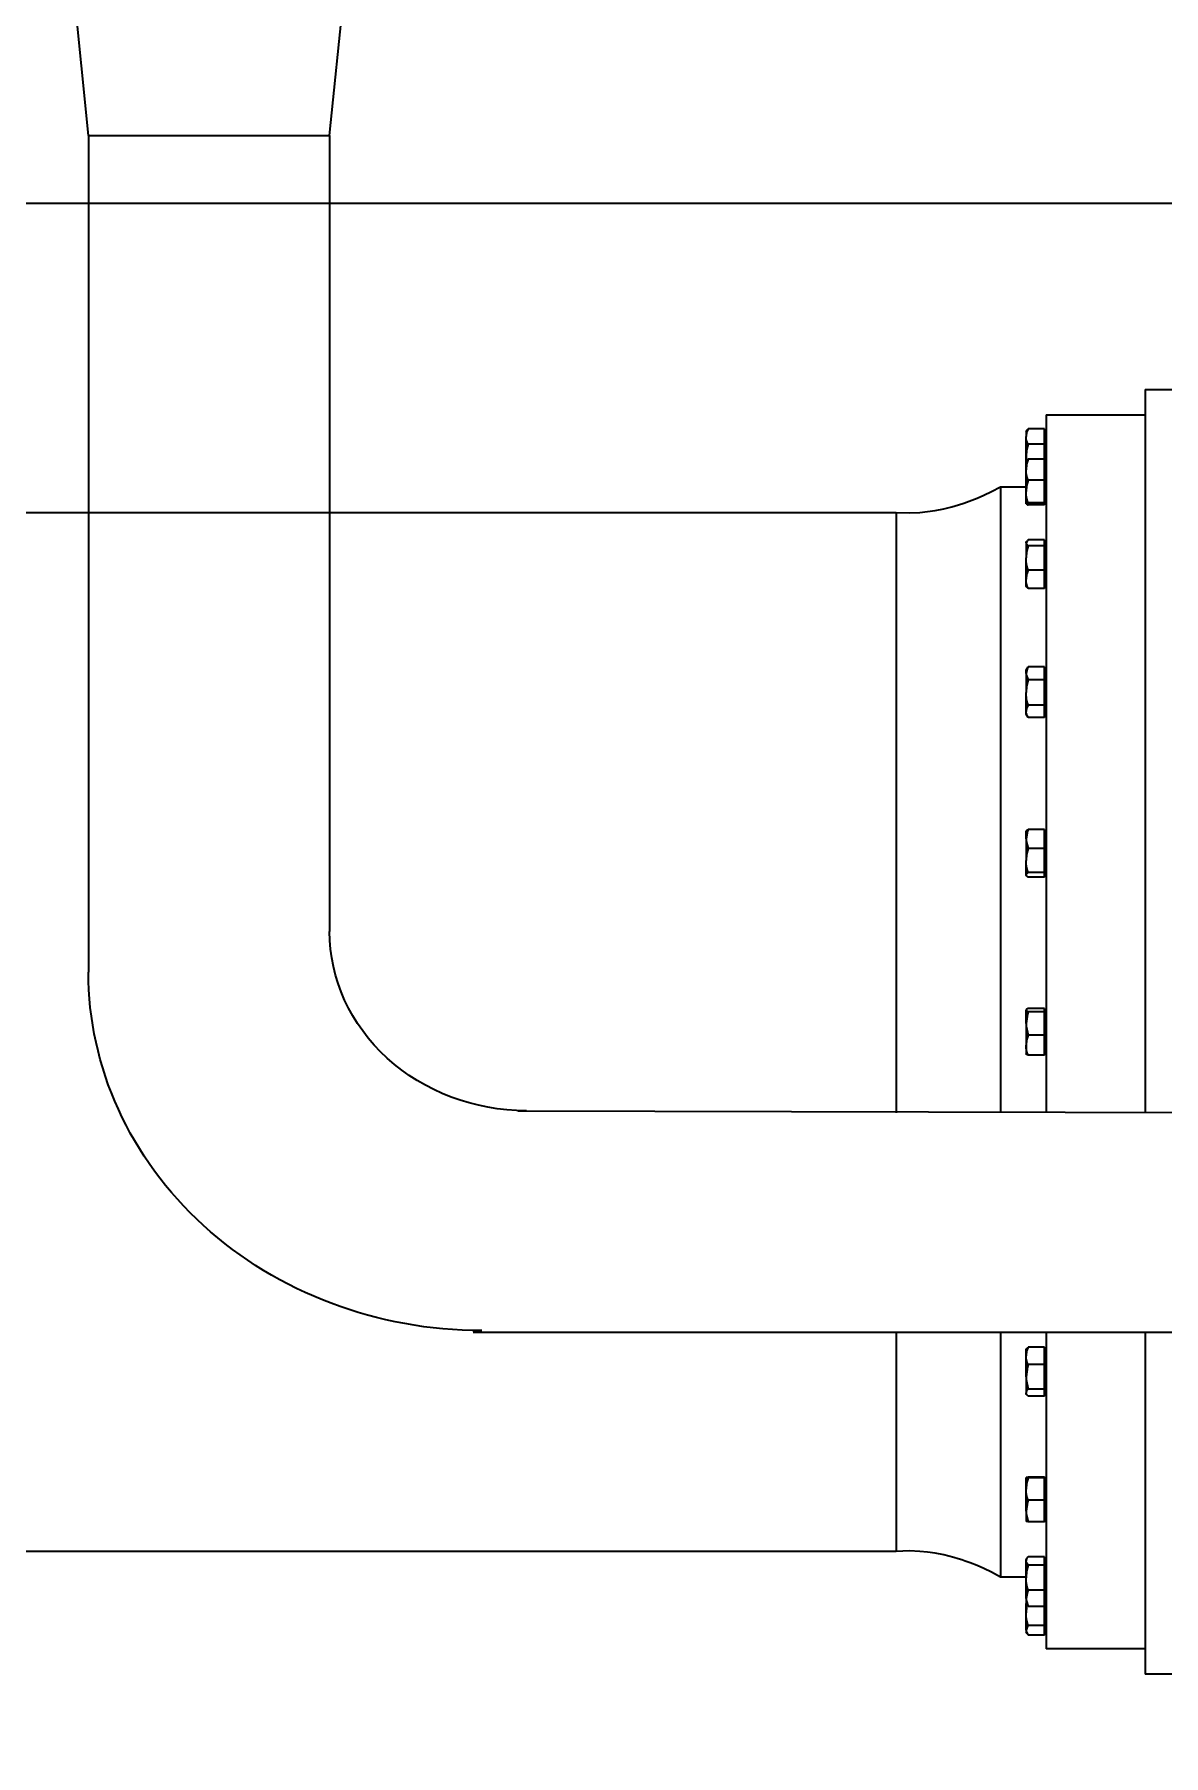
# Model space of a CAD drawing. Extents: x -12047294 to -5625356, y -1456591 to -622873.
# Drawn here: x -5746962 to -5746568, y -680175 to -679574 of the extents above; entities that cross this region are included whole.
import ezdxf

# ---------------------------------------------------------------- set-up
doc = ezdxf.new("R2010")
doc.units = 0
doc.header["$LTSCALE"] = 10
doc.header["$MEASUREMENT"] = 0
doc.layers.add('A-TEXTROOM-报建', color=210, linetype='Continuous')
doc.layers.add('M-W-EQUIP', color=156, linetype='Continuous', lineweight=35)

# ---------------------------------------------------------------- blocks, each defined once
blk = doc.blocks.new('300RT')
at = {"layer": 'M-W-EQUIP'}
for p, q in [((965.71, 851.74, 0), (944.55, 1012.3, 0)), ((1060.67, 851.74, 0), (1081.83, 1012.3, 0)), ((1060.67, 851.74, 0), (965.71, 851.74, 0)), ((965.71, 851.74, 0), (965.71, 612.32, 0)), ((1060.67, 851.74, 0), (1060.67, 600.09, 0)), ((313.29, 831.23, 0), (1506.52, 831.23, 0)), ((644.75, 775.31, 0), (560.37, 775.31, 0)), ((644.75, 775.31, 0), (644.75, 557.8, 0)), ((683.73, 767.73, 0), (644.75, 767.73, 0)), ((683.73, 767.73, 0), (683.73, 557.8, 0)), ((684.36, 762.6, 0), (683.73, 762.6, 0)), ((684.36, 761.23, 0), (684.36, 763.55, 0)), ((684.36, 763.55, 0), (690.79, 763.55, 0)), ((684.36, 758.91, 0), (684.36, 761.23, 0)), ((690.79, 763.55, 0), (691.4, 762.42, 0)), ((691.08, 763.14, 0), (690.79, 763.55, 0)), ((691.63, 762.6, 0), (691.15, 763.17, 0)), ((691.4, 762.42, 0), (691.63, 761.23, 0)), ((691.63, 762.6, 0), (691.63, 761.23, 0)), ((691.63, 755.13, 0), (691.63, 761.23, 0)), ((684.36, 755.13, 0), (684.36, 758.91, 0)), ((684.36, 758.91, 0), (690.79, 758.91, 0)), ((690.79, 758.91, 0), (691.4, 757.06, 0)), ((691.4, 757.06, 0), (691.63, 755.13, 0)), ((684.36, 754.09, 0), (683.73, 754.09, 0)), ((684.36, 754.36, 0), (684.36, 755.13, 0)), ((684.36, 751.22, 0), (684.36, 754.36, 0)), ((684.36, 754.36, 0), (690.79, 754.36, 0)), ((684.36, 748.08, 0), (684.36, 751.22, 0)), ((690.79, 754.36, 0), (691.4, 752.83, 0)), ((691.59, 754.13, 0), (690.79, 754.36, 0)), ((691.4, 752.83, 0), (691.63, 751.22, 0)), ((691.63, 754.86, 0), (691.52, 754.1, 0)), ((691.63, 754.06, 0), (691.59, 754.13, 0)), ((691.63, 755.13, 0), (691.63, 754.86, 0)), ((691.63, 754.05, 0), (691.63, 755.13, 0)), ((691.63, 751.22, 0), (691.63, 754.08, 0)), ((691.63, 744.64, 0), (691.63, 751.22, 0)), ((684.36, 744.64, 0), (684.36, 748.08, 0)), ((684.36, 748.08, 0), (690.79, 748.08, 0)), ((690.79, 748.08, 0), (691.4, 746.4, 0)), ((691.4, 746.4, 0), (691.63, 744.64, 0)), ((701.64, 746.09, 0), (691.63, 746.09, 0)), ((701.64, 746.09, 0), (701.64, 557.8, 0)), ((705.2, 744.66, 0), (701.64, 746.08, 0)), ((683.73, 740.88, 0), (684.36, 740.88, 0)), ((684.36, 741.2, 0), (684.36, 744.64, 0)), ((684.36, 741.2, 0), (690.79, 741.2, 0)), ((684.36, 740.9, 0), (684.36, 741.2, 0)), ((684.36, 740.6, 0), (684.36, 740.9, 0)), ((684.36, 740.6, 0), (690.79, 740.6, 0)), ((690.79, 741.2, 0), (691.59, 740.97, 0)), ((691.07, 740.66, 0), (690.79, 740.6, 0)), ((691.63, 740.9, 0), (691.07, 740.66, 0)), ((691.59, 740.97, 0), (691.63, 740.9, 0)), ((691.63, 740.9, 0), (691.63, 744.64, 0)), ((708.29, 743.53, 0), (705.2, 744.66, 0)), ((710.93, 742.65, 0), (708.29, 743.53, 0)), ((714.02, 741.71, 0), (710.93, 742.65, 0)), ((716.08, 741.15, 0), (714.02, 741.71, 0)), ((718.2, 740.62, 0), (716.08, 741.15, 0)), ((720.9, 740.03, 0), (718.2, 740.62, 0)), ((723.98, 739.45, 0), (720.9, 740.03, 0)), ((727.4, 738.94, 0), (723.98, 739.45, 0)), ((730.45, 738.6, 0), (727.4, 738.94, 0)), ((733.49, 738.38, 0), (730.45, 738.6, 0)), ((737.56, 738.25, 0), (733.49, 738.38, 0)), ((742.73, 738.38, 0), (737.56, 738.25, 0)), ((1106.33, 738.38, 0), (742.73, 738.38, 0)), ((742.73, 738.38, 0), (742.73, 557.8, 0)), ((684.36, 729.21, 0), (684.36, 730.09, 0)), ((684.36, 730.09, 0), (690.79, 730.09, 0)), ((690.79, 730.09, 0), (691.07, 729.92, 0)), ((684.36, 729.39, 0), (683.73, 729.39, 0)), ((684.36, 728.32, 0), (684.36, 729.21, 0)), ((684.36, 724.66, 0), (684.36, 728.32, 0)), ((684.36, 728.32, 0), (690.79, 728.32, 0)), ((691.59, 729.01, 0), (690.79, 728.32, 0)), ((690.79, 728.32, 0), (691.4, 726.53, 0)), ((691.07, 729.92, 0), (691.63, 729.21, 0)), ((691.4, 726.53, 0), (691.63, 724.66, 0)), ((691.63, 729.39, 0), (691.44, 729.62, 0)), ((691.63, 729.21, 0), (691.59, 729.01, 0)), ((691.63, 729.21, 0), (691.63, 729.39, 0)), ((691.63, 729.21, 0), (691.63, 724.66, 0)), ((684.36, 721.01, 0), (684.36, 724.66, 0)), ((684.36, 721.01, 0), (690.79, 721.01, 0)), ((684.36, 718.24, 0), (684.36, 721.01, 0)), ((690.79, 721.01, 0), (691.4, 719.65, 0)), ((691.4, 719.65, 0), (691.63, 718.24, 0)), ((691.63, 718.24, 0), (691.63, 724.66, 0)), ((683.73, 716.18, 0), (684.36, 716.18, 0)), ((684.36, 715.48, 0), (684.36, 718.24, 0)), ((684.36, 715.48, 0), (690.79, 715.48, 0)), ((690.79, 715.48, 0), (691.39, 716, 0)), ((691.46, 715.97, 0), (691.63, 716.18, 0)), ((691.63, 716.18, 0), (691.63, 718.24, 0)), ((684.36, 690.92, 0), (683.73, 690.92, 0)), ((684.36, 689.95, 0), (684.36, 691.94, 0)), ((684.36, 691.94, 0), (690.79, 691.94, 0)), ((684.36, 687.96, 0), (684.36, 689.95, 0)), ((691.63, 690.92, 0), (690.79, 691.94, 0)), ((690.79, 691.94, 0), (691.07, 691.56, 0)), ((690.86, 691.83, 0), (690.79, 691.94, 0)), ((691.59, 689.5, 0), (690.79, 687.96, 0)), ((691.07, 691.56, 0), (691.63, 689.95, 0)), ((691.63, 689.95, 0), (691.59, 689.5, 0)), ((691.63, 689.95, 0), (691.63, 690.92, 0)), ((691.63, 689.95, 0), (691.63, 684.15, 0)), ((684.36, 684.15, 0), (684.36, 687.96, 0)), ((684.36, 687.96, 0), (690.79, 687.96, 0)), ((684.36, 680.34, 0), (684.36, 684.15, 0)), ((690.79, 687.96, 0), (691.4, 686.09, 0)), ((691.4, 686.09, 0), (691.63, 684.15, 0)), ((691.63, 678.52, 0), (691.63, 684.15, 0)), ((684.36, 680.34, 0), (690.79, 680.34, 0)), ((684.36, 678.52, 0), (684.36, 680.34, 0)), ((684.36, 676.7, 0), (684.36, 678.52, 0)), ((690.79, 680.34, 0), (691.4, 679.44, 0)), ((691.4, 679.44, 0), (691.63, 678.52, 0)), ((691.63, 677.72, 0), (691.63, 678.52, 0)), ((683.73, 677.72, 0), (684.36, 677.72, 0)), ((684.36, 676.7, 0), (690.79, 676.7, 0)), ((690.79, 676.7, 0), (691.63, 677.72, 0)), ((684.36, 642.45, 0), (683.73, 642.45, 0)), ((684.36, 640.14, 0), (684.36, 643.03, 0)), ((684.36, 643.03, 0), (690.79, 643.03, 0)), ((690.79, 643.03, 0), (691.07, 642.48, 0)), ((691.38, 642.71, 0), (690.79, 643.03, 0)), ((691.07, 642.48, 0), (691.63, 640.14, 0)), ((691.49, 642.56, 0), (691.38, 642.71, 0)), ((691.63, 642.45, 0), (691.53, 642.58, 0)), ((691.63, 640.14, 0), (691.63, 642.45, 0)), ((684.36, 637.24, 0), (684.36, 640.14, 0)), ((684.36, 633.64, 0), (684.36, 637.24, 0)), ((684.36, 637.24, 0), (690.79, 637.24, 0)), ((691.59, 639.49, 0), (690.79, 637.24, 0)), ((690.79, 637.24, 0), (691.4, 635.48, 0)), ((691.63, 640.14, 0), (691.59, 639.49, 0)), ((691.63, 640.14, 0), (691.63, 633.64, 0)), ((684.36, 630.05, 0), (684.36, 633.64, 0)), ((691.4, 635.48, 0), (691.63, 633.64, 0)), ((691.63, 629.35, 0), (691.63, 633.64, 0)), ((683.73, 629.24, 0), (684.36, 629.24, 0)), ((684.36, 630.05, 0), (690.79, 630.05, 0)), ((684.36, 629.35, 0), (684.36, 630.05, 0)), ((684.36, 628.66, 0), (684.36, 629.35, 0)), ((684.36, 628.66, 0), (690.79, 628.66, 0)), ((690.79, 630.05, 0), (691.4, 629.71, 0)), ((691.4, 629.71, 0), (691.63, 629.35, 0)), ((691.53, 629.12, 0), (691.63, 629.24, 0)), ((691.63, 629.24, 0), (691.63, 629.35, 0)), ((684.36, 588.72, 0), (683.73, 588.72, 0)), ((684.36, 588.66, 0), (684.36, 589.16, 0)), ((684.36, 589.16, 0), (690.79, 589.16, 0)), ((684.36, 588.17, 0), (684.36, 588.66, 0)), ((684.36, 584.64, 0), (684.36, 588.17, 0)), ((684.36, 588.17, 0), (690.79, 588.17, 0)), ((690.79, 589.16, 0), (691.4, 588.92, 0)), ((690.79, 588.17, 0), (691.07, 587.49, 0)), ((691.07, 587.49, 0), (691.63, 584.64, 0)), ((691.4, 588.92, 0), (691.63, 588.66, 0)), ((691.63, 584.64, 0), (691.63, 588.66, 0)), ((684.36, 581.12, 0), (684.36, 584.64, 0)), ((684.36, 581.12, 0), (690.79, 581.12, 0)), ((684.36, 578.1, 0), (684.36, 581.12, 0)), ((691.59, 583.86, 0), (690.79, 581.12, 0)), ((690.79, 581.12, 0), (691.4, 579.64, 0)), ((691.63, 584.64, 0), (691.59, 583.86, 0)), ((691.63, 584.64, 0), (691.63, 578.1, 0)), ((683.73, 575.51, 0), (684.36, 575.51, 0)), ((684.36, 575.07, 0), (684.36, 578.1, 0)), ((684.36, 575.07, 0), (690.79, 575.07, 0)), ((690.79, 575.07, 0), (691.4, 575.32, 0)), ((691.4, 579.64, 0), (691.63, 578.1, 0)), ((691.4, 575.32, 0), (691.63, 575.57, 0)), ((691.63, 578.1, 0), (691.63, 575.51, 0)), ((891.67, 558.4, 0), (602.51, 557.8, 0)), ((602.51, 491.66, 0), (909.22, 491.66, 0)), ((644.75, 491.66, 0), (644.75, 388.92, 0)), ((683.73, 491.66, 0), (683.73, 396.5, 0)), ((684.36, 484.7, 0), (684.36, 487.33, 0)), ((684.36, 487.33, 0), (690.79, 487.33, 0)), ((690.79, 487.33, 0), (691.4, 486.04, 0)), ((691.38, 486.83, 0), (690.79, 487.33, 0)), ((691.39, 486.8, 0), (691.38, 486.83, 0)), ((691.63, 486.52, 0), (691.4, 486.8, 0)), ((701.64, 491.66, 0), (701.64, 418.14, 0)), ((742.73, 491.66, 0), (742.73, 425.85, 0)), ((684.36, 486.52, 0), (683.73, 486.52, 0)), ((684.36, 482.08, 0), (684.36, 484.7, 0)), ((684.36, 478.37, 0), (684.36, 482.08, 0)), ((684.36, 482.08, 0), (690.79, 482.08, 0)), ((690.79, 482.08, 0), (691.07, 481.37, 0)), ((691.4, 486.04, 0), (691.63, 484.7, 0)), ((691.63, 484.7, 0), (691.63, 486.52, 0)), ((691.63, 478.37, 0), (691.63, 484.7, 0)), ((684.36, 474.67, 0), (684.36, 478.37, 0)), ((691.59, 477.55, 0), (690.79, 474.67, 0)), ((691.07, 481.37, 0), (691.63, 478.37, 0)), ((691.63, 478.37, 0), (691.59, 477.55, 0)), ((691.63, 478.37, 0), (691.63, 473.58, 0)), ((683.73, 473.31, 0), (684.36, 473.31, 0)), ((684.36, 474.67, 0), (690.79, 474.67, 0)), ((684.36, 473.58, 0), (684.36, 474.67, 0)), ((684.36, 472.5, 0), (684.36, 473.58, 0)), ((684.36, 472.5, 0), (690.79, 472.5, 0)), ((690.79, 474.67, 0), (691.4, 474.14, 0)), ((691.4, 474.14, 0), (691.63, 473.58, 0)), ((691.4, 473.02, 0), (691.63, 473.31, 0)), ((691.63, 473.31, 0), (691.63, 473.58, 0)), ((684.36, 448.05, 0), (683.73, 448.05, 0)), ((684.36, 448.05, 0), (684.36, 448.15, 0)), ((684.36, 448.15, 0), (690.79, 448.15, 0)), ((684.36, 447.95, 0), (684.36, 448.05, 0)), ((684.36, 444.6, 0), (684.36, 447.95, 0)), ((684.36, 447.95, 0), (690.79, 447.95, 0)), ((690.79, 448.15, 0), (691.4, 448.1, 0)), ((690.79, 447.95, 0), (691.4, 446.31, 0)), ((691.4, 448.1, 0), (691.63, 448.05, 0)), ((691.4, 446.31, 0), (691.63, 444.6, 0)), ((691.63, 444.6, 0), (691.63, 448.05, 0)), ((684.36, 441.25, 0), (684.36, 444.6, 0)), ((684.36, 441.25, 0), (690.79, 441.25, 0)), ((684.36, 438, 0), (684.36, 441.25, 0)), ((690.79, 441.25, 0), (691.07, 440.62, 0)), ((691.07, 440.62, 0), (691.63, 438, 0)), ((691.63, 438, 0), (691.63, 444.6, 0)), ((684.36, 434.75, 0), (684.36, 438, 0)), ((691.59, 437.27, 0), (690.79, 434.75, 0)), ((691.63, 438, 0), (691.59, 437.27, 0)), ((691.63, 438, 0), (691.63, 434.85, 0)), ((683.73, 434.84, 0), (684.36, 434.84, 0)), ((684.36, 434.75, 0), (690.79, 434.75, 0)), ((690.79, 434.75, 0), (691.4, 434.8, 0)), ((691.4, 434.8, 0), (691.63, 434.85, 0)), ((722.01, 424.43, 0), (723.98, 424.78, 0)), ((723.98, 424.78, 0), (727.4, 425.29, 0)), ((727.4, 425.29, 0), (730.45, 425.63, 0)), ((730.45, 425.63, 0), (733.49, 425.85, 0)), ((733.49, 425.85, 0), (737.56, 425.98, 0)), ((737.56, 425.98, 0), (742.73, 425.85, 0)), ((742.73, 425.85, 0), (1135.66, 425.85, 0)), ((684.36, 423.35, 0), (683.73, 423.35, 0)), ((684.36, 422.97, 0), (684.36, 424.25, 0)), ((684.36, 424.25, 0), (690.79, 424.25, 0)), ((684.36, 421.7, 0), (684.36, 422.97, 0)), ((684.36, 417.95, 0), (684.36, 421.7, 0)), ((684.36, 421.7, 0), (690.79, 421.7, 0)), ((690.79, 424.25, 0), (691.4, 423.62, 0)), ((690.79, 421.7, 0), (691.4, 419.87, 0)), ((691.63, 423.35, 0), (691.29, 423.76, 0)), ((691.4, 423.62, 0), (691.63, 422.97, 0)), ((691.4, 419.87, 0), (691.63, 417.95, 0)), ((691.63, 422.97, 0), (691.63, 423.35, 0)), ((691.63, 417.95, 0), (691.63, 422.97, 0)), ((701.64, 418.15, 0), (705.2, 419.57, 0)), ((705.2, 419.57, 0), (708.29, 420.71, 0)), ((708.29, 420.71, 0), (710.93, 421.59, 0)), ((710.93, 421.59, 0), (713.64, 422.41, 0)), ((713.64, 422.41, 0), (715.6, 422.95, 0)), ((715.6, 422.95, 0), (716.92, 423.3, 0)), ((716.92, 423.3, 0), (718.37, 423.65, 0)), ((718.37, 423.65, 0), (720.07, 424.03, 0)), ((720.07, 424.03, 0), (722.01, 424.43, 0)), ((684.36, 414.21, 0), (684.36, 417.95, 0)), ((684.36, 414.21, 0), (690.79, 414.21, 0)), ((684.36, 411.73, 0), (684.36, 414.21, 0)), ((690.79, 414.21, 0), (691.07, 413.73, 0)), ((691.63, 418.14, 0), (701.64, 418.14, 0)), ((691.63, 411.73, 0), (691.63, 417.95, 0)), ((683.73, 410.15, 0), (684.36, 410.15, 0)), ((684.36, 409.25, 0), (684.36, 411.73, 0)), ((684.36, 407.38, 0), (684.36, 409.25, 0)), ((684.36, 409.25, 0), (690.79, 409.25, 0)), ((691.59, 411.18, 0), (690.79, 409.25, 0)), ((690.79, 409.25, 0), (691.27, 409.75, 0)), ((691.07, 413.73, 0), (691.63, 411.73, 0)), ((691.24, 409.79, 0), (691.4, 409.31, 0)), ((691.29, 409.74, 0), (691.63, 410.15, 0)), ((691.4, 409.31, 0), (691.63, 407.38, 0)), ((691.63, 411.73, 0), (691.59, 411.18, 0)), ((691.63, 411.73, 0), (691.63, 410.15, 0)), ((691.63, 407.38, 0), (691.63, 410.15, 0)), ((684.36, 403.6, 0), (684.36, 407.38, 0)), ((691.63, 402.14, 0), (691.63, 407.38, 0)), ((683.73, 401.64, 0), (684.36, 401.64, 0)), ((684.36, 403.6, 0), (690.79, 403.6, 0)), ((684.36, 402.14, 0), (684.36, 403.6, 0)), ((684.36, 400.68, 0), (684.36, 402.14, 0)), ((684.36, 400.68, 0), (690.79, 400.68, 0)), ((690.79, 403.6, 0), (691.07, 403.32, 0)), ((691.59, 401.81, 0), (690.79, 400.68, 0)), ((691.07, 403.32, 0), (691.63, 402.14, 0)), ((691.15, 401.06, 0), (691.63, 401.64, 0)), ((691.63, 402.14, 0), (691.59, 401.81, 0)), ((691.63, 402.14, 0), (691.63, 401.64, 0)), ((644.75, 396.5, 0), (683.73, 396.5, 0)), ((602.51, 388.92, 0), (644.75, 388.92, 0))]:
    blk.add_line(p, q, dxfattribs=at)
for centre, major_axis, start_param, end_param in [((683.85, 761.37, 0), (-7.79, 0), 2.670106, 3.11521), ((678.04, 751.38, 0), (13.6, 0), -0.355127, -0.016047), ((675.48, 744.8, 0), (-16.16, 0), 2.816119, 3.127611), ((673.51, 724.82, 0), (-18.13, 0), 2.83444, 3.128789), ((680.91, 718.39, 0), (-10.73, 0), 2.741072, 3.121968), ((672, 684.31, 0), (-19.64, 0), 2.846584, 3.129532), ((686.53, 678.66, 0), (5.1, 0), -0.585838, -0.040926), ((674.08, 633.8, 0), (17.55, 0), -0.312179, -0.01312), ((690.2, 629.6, 0), (1.48, 0), -1.162376, -0.243991), ((690.51, 589, 0), (1.22, 0), -1.34058, -0.401221), ((678.96, 578.25, 0), (-12.67, 0), 2.773521, 3.124579), ((681.9, 484.85, 0), (-9.73, 0), 2.720751, 3.120187), ((689.3, 473.76, 0), (2.34, 0), -0.886111, -0.110686), ((690.81, 449.64, 0), (-2.43, 0), 1.559274, 1.914379), ((676.28, 444.75, 0), (-15.35, 0), 2.807605, 3.127038), ((688.73, 423.14, 0), (-2.91, 0), 2.354484, 3.060201), ((672.61, 418.12, 0), (-19.02, 0), 2.841815, 3.129244), ((672.31, 407.54, 0), (19.33, 0), -0.297362, -0.012202)]:
    blk.add_ellipse(centre, major_axis=major_axis, ratio=0.696429, start_param=start_param, end_param=end_param, dxfattribs=at)
at = {"layer": 'M-W-EQUIP', "extrusion": (4.25419e-07, -8.63231e-09, 1)}
blk.add_ellipse((888.3, 612.31, 0), major_axis=(-77.41, 0, 0), ratio=0.696429, start_param=1.570796, end_param=3.141593, dxfattribs=at)
at = {"layer": 'M-W-EQUIP', "extrusion": (-4.65112e-08, -1.64962e-08, 1)}
blk.add_ellipse((905.84, 600.09, 0), major_axis=(-154.83, 0, 0), ratio=0.696429, start_param=1.570796, end_param=3.141593, dxfattribs=at)
blk = doc.blocks.new('A$C23335F82')
at = {"layer": 'M-W-EQUIP', "extrusion": (0, 0, -1), "xscale": 0.8880627839735646, "yscale": 1.161290322580645, "zscale": -1, "rotation": 270}
blk.add_blockref('300RT', (0, -2150), dxfattribs=at)
blk = doc.blocks.new('A$C50D712EB')
at = {"layer": 'M-W-EQUIP', "rotation": 270}
blk.add_blockref('A$C23335F82', (15606, -3202), dxfattribs=at)

msp = doc.modelspace()

# ---------------------------------------------------------------- hatches: boundary and pattern name
at = {"layer": 'A-TEXTROOM-报建'}
h = msp.add_hatch(dxfattribs=at)
h.set_pattern_fill('ANSI31', color=156, scale=300)
h.set_pattern_definition([(45, (6459.6, 7e-09), (-336.759605, 336.759605), [])])
edge = h.paths.add_edge_path(flags=16)
edge.add_arc((-5789890.13, -733372.85), 19800.26, 180.000017, 210.331824)
edge.add_line((-5806980.04, -743372.13), (-5798690.91, -743374.96))
edge.add_arc((-5798679.07, -768353.96), 24979, 71.829588, 90.02715, ccw=False)
edge.add_arc((-5798679.07, -768353.96), 24979, 46.406362, 71.829588, ccw=False)
edge.add_arc((-5761511.42, -729209.43), 29000, 226.550729, 235.723444)
edge.add_line((-5777843.87, -753172.97), (-5734626.49, -753172.36))
edge.add_line((-5734626.49, -753172.36), (-5734626.64, -742572.99))
edge.add_line((-5734626.64, -742572.99), (-5724090.31, -742573.23))
edge.add_line((-5724090.31, -742573.23), (-5724090.31, -706872.96))
edge.add_line((-5724090.31, -706872.96), (-5715090.37, -706872.96))
edge.add_line((-5715090.37, -706872.96), (-5715090.37, -697848.88))
edge.add_arc((-5806750.56, -701974.82), 91753, 2.5773378, 4.9633211)
edge.add_arc((-5757072.82, -697881.76), 41908, 5.264521, 17.986102)
edge.add_arc((-5817479.26, -718426.12), 105710, 18.4672514, 21.4371853)
edge.add_arc((-5747881.98, -689052.2), 30252, 17.826219, 40.559048)
edge.add_arc((-5746701.1, -686704.33), 27846.71, 38.468297, 72.820754)
edge.add_arc((-5793741.7, -821555.82), 170652.45, 71.1042, 72.7569779)
edge.add_line((-5743156, -658573.16), (-5782091.31, -658573.16))
edge.add_line((-5782091.31, -658573.16), (-5782091.31, -664172.85))
edge.add_line((-5782091.31, -664172.85), (-5804290.41, -664172.85))
edge.add_line((-5804290.41, -664172.85), (-5804290.41, -680572.77))
edge.add_line((-5804290.41, -680572.77), (-5809690.41, -680572.77))
edge.add_line((-5809690.41, -680572.77), (-5809690.39, -733372.86))
h.paths.add_polyline_path([(-5821993.28, -644043.68), (-5678940.27, -644043.68), (-5678940.27, -767193.68), (-5821993.28, -767193.68)])

# ---------------------------------------------------------------- block references
msp.add_blockref('A$C50D712EB', (-5759457.66, -677396.43))

doc.saveas('drawing.dxf')
